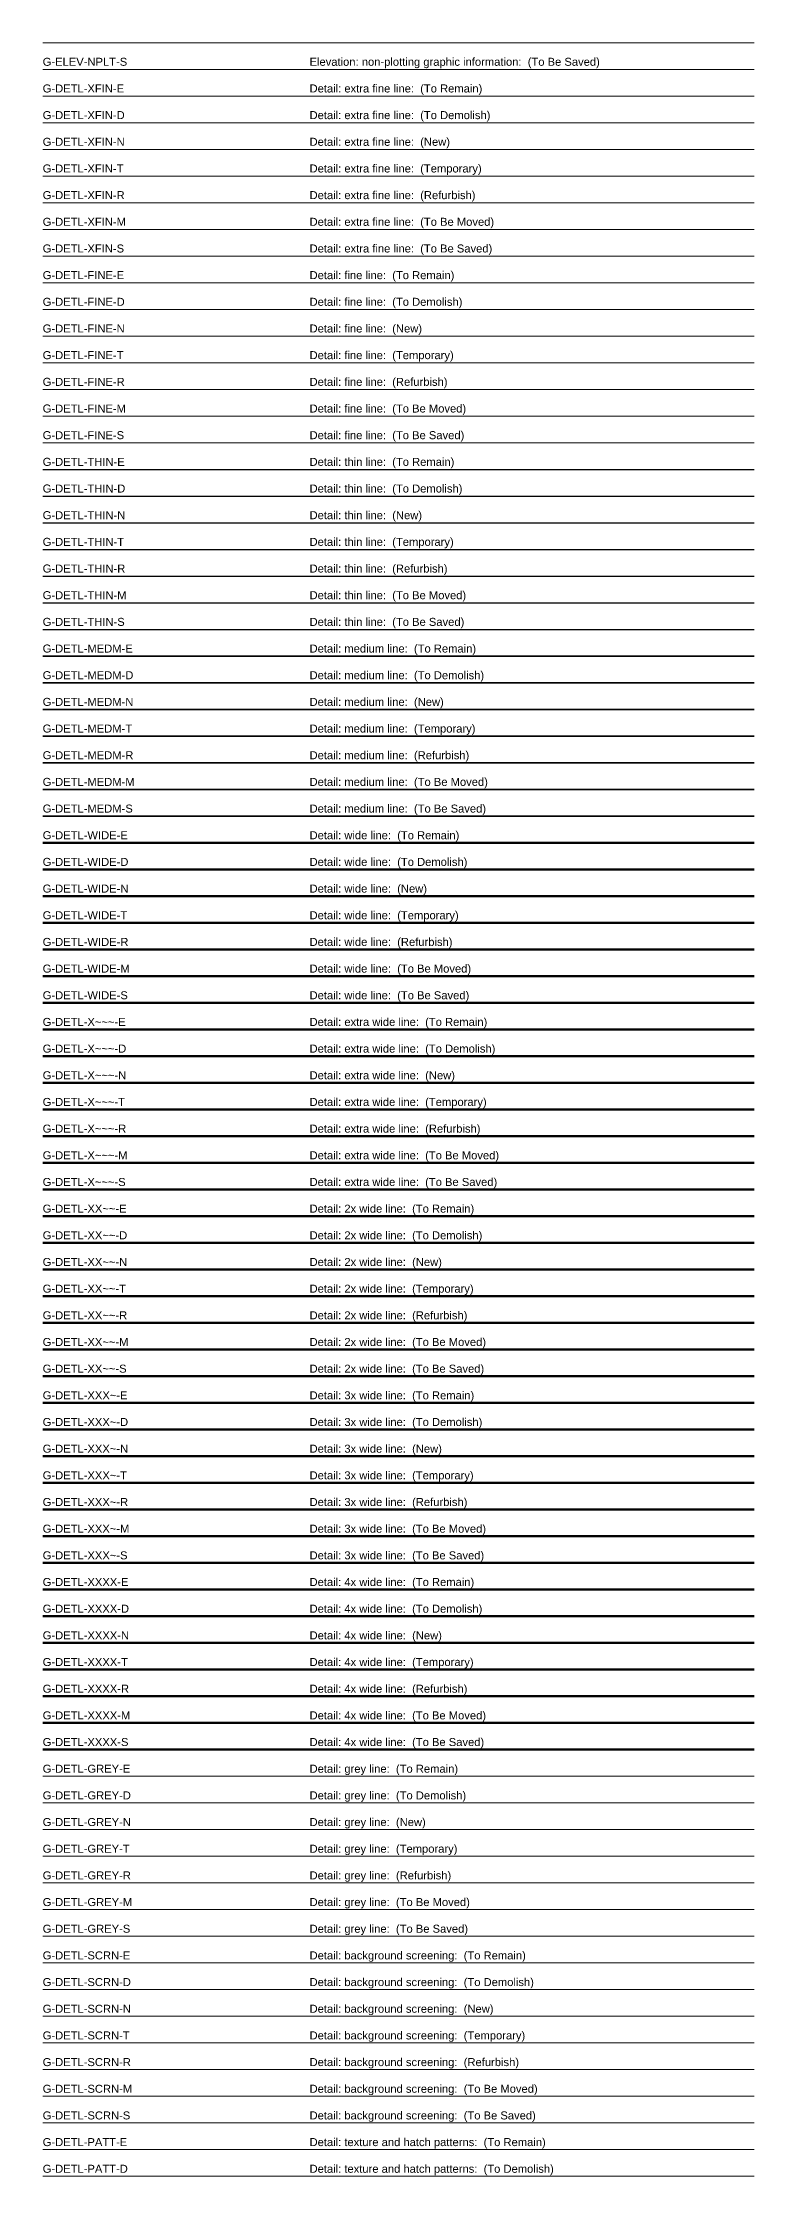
# Model space of a CAD drawing. Header units: millimetres. Extents: x 0 to 200, y -4838 to 3.
# Drawn here: x 0 to 200, y -1808 to -1208 of the extents above; entities that cross this region are included whole.
import ezdxf

# ---------------------------------------------------------------- set-up
doc = ezdxf.new("R2010")
doc.units = ezdxf.units.MM
for name, color, linetype, lineweight in [('G-DETL-FINE-D', 11, 'Continuous', 18), ('G-DETL-FINE-E', 201, 'Continuous', 18), ('G-DETL-FINE-M', 51, 'Continuous', 18), ('G-DETL-FINE-N', 171, 'Continuous', 18), ('G-DETL-FINE-R', 131, 'Continuous', 18), ('G-DETL-FINE-S', 101, 'Continuous', 18), ('G-DETL-FINE-T', 31, 'Continuous', 18), ('G-DETL-GREY-D', 8, 'Continuous', 13), ('G-DETL-GREY-E', 8, 'Continuous', 13), ('G-DETL-GREY-M', 8, 'Continuous', 13), ('G-DETL-GREY-N', 8, 'Continuous', 13), ('G-DETL-GREY-R', 8, 'Continuous', 13), ('G-DETL-GREY-S', 8, 'Continuous', 13), ('G-DETL-GREY-T', 8, 'Continuous', 13), ('G-DETL-MEDM-D', 13, 'Continuous', 35), ('G-DETL-MEDM-E', 203, 'Continuous', 35), ('G-DETL-MEDM-M', 53, 'Continuous', 35), ('G-DETL-MEDM-N', 173, 'Continuous', 35), ('G-DETL-MEDM-R', 133, 'Continuous', 35), ('G-DETL-MEDM-S', 103, 'Continuous', 35), ('G-DETL-MEDM-T', 33, 'Continuous', 35), ('G-DETL-PATT-D', 19, 'Continuous', 13), ('G-DETL-PATT-E', 209, 'Continuous', 13), ('G-DETL-SCRN-D', 9, 'Continuous', 13), ('G-DETL-SCRN-E', 9, 'Continuous', 13), ('G-DETL-SCRN-M', 9, 'Continuous', 13), ('G-DETL-SCRN-N', 9, 'Continuous', 13), ('G-DETL-SCRN-R', 9, 'Continuous', 13), ('G-DETL-SCRN-S', 9, 'Continuous', 13), ('G-DETL-SCRN-T', 9, 'Continuous', 13), ('G-DETL-THIN-D', 12, 'Continuous', 25), ('G-DETL-THIN-E', 202, 'Continuous', 25), ('G-DETL-THIN-M', 52, 'Continuous', 25), ('G-DETL-THIN-N', 172, 'Continuous', 25), ('G-DETL-THIN-R', 132, 'Continuous', 25), ('G-DETL-THIN-S', 102, 'Continuous', 25), ('G-DETL-THIN-T', 32, 'Continuous', 25), ('G-DETL-WIDE-D', 14, 'Continuous', 50), ('G-DETL-WIDE-E', 204, 'Continuous', 50), ('G-DETL-WIDE-M', 54, 'Continuous', 50), ('G-DETL-WIDE-N', 174, 'Continuous', 50), ('G-DETL-WIDE-R', 134, 'Continuous', 50), ('G-DETL-WIDE-S', 104, 'Continuous', 50), ('G-DETL-WIDE-T', 34, 'Continuous', 50), ('G-DETL-XFIN-D', 10, 'Continuous', 13), ('G-DETL-XFIN-E', 200, 'Continuous', 13), ('G-DETL-XFIN-M', 50, 'Continuous', 13), ('G-DETL-XFIN-N', 170, 'Continuous', 13), ('G-DETL-XFIN-R', 130, 'Continuous', 13), ('G-DETL-XFIN-S', 100, 'Continuous', 13), ('G-DETL-XFIN-T', 30, 'Continuous', 13), ('G-DETL-XXXX-D', 18, 'Continuous', 200), ('G-DETL-XXXX-E', 208, 'Continuous', 200), ('G-DETL-XXXX-M', 58, 'Continuous', 200), ('G-DETL-XXXX-N', 178, 'Continuous', 200), ('G-DETL-XXXX-R', 138, 'Continuous', 200), ('G-DETL-XXXX-S', 108, 'Continuous', 200), ('G-DETL-XXXX-T', 38, 'Continuous', 200), ('G-DETL-XXX~-D', 17, 'Continuous', 140), ('G-DETL-XXX~-E', 207, 'Continuous', 140), ('G-DETL-XXX~-M', 57, 'Continuous', 140), ('G-DETL-XXX~-N', 177, 'Continuous', 140), ('G-DETL-XXX~-R', 137, 'Continuous', 140), ('G-DETL-XXX~-S', 107, 'Continuous', 140), ('G-DETL-XXX~-T', 37, 'Continuous', 140), ('G-DETL-XX~~-D', 16, 'Continuous', 100), ('G-DETL-XX~~-E', 206, 'Continuous', 100), ('G-DETL-XX~~-M', 56, 'Continuous', 100), ('G-DETL-XX~~-N', 176, 'Continuous', 100), ('G-DETL-XX~~-R', 136, 'Continuous', 100), ('G-DETL-XX~~-S', 106, 'Continuous', 100), ('G-DETL-XX~~-T', 36, 'Continuous', 100), ('G-DETL-X~~~-D', 15, 'Continuous', 70), ('G-DETL-X~~~-E', 205, 'Continuous', 70), ('G-DETL-X~~~-M', 55, 'Continuous', 70), ('G-DETL-X~~~-N', 175, 'Continuous', 70), ('G-DETL-X~~~-R', 135, 'Continuous', 70), ('G-DETL-X~~~-S', 105, 'Continuous', 70), ('G-DETL-X~~~-T', 35, 'Continuous', 70)]:
    doc.layers.add(name, color=color, linetype=linetype, lineweight=lineweight)
for name, color, linetype, lineweight, plot in [('G-ELEV-NPLT-M', 140, 'Continuous', 18, False), ('G-ELEV-NPLT-S', 140, 'Continuous', 18, False), ('G-PLAN-NPLT-S', 140, 'Continuous', 18, False)]:
    doc.layers.add(name, color=color, linetype=linetype, lineweight=lineweight, plot=plot)
doc.styles.get("Standard").update_dxf_attribs({"font": 'arial.ttf'})

# ---------------------------------------------------------------- blocks, each defined once
blk = doc.blocks.new('AecLayers_SingleLetter_Augmented_UpperPhasing_G_2D')
at = {"layer": 'G-DETL-FINE-D'}
blk.add_line((0, -1282.5), (200, -1282.5), dxfattribs=at)
at = {"layer": 'G-DETL-FINE-E'}
blk.add_line((0, -1275), (200, -1275), dxfattribs=at)
at = {"layer": 'G-DETL-FINE-M'}
blk.add_line((0, -1312.5), (200, -1312.5), dxfattribs=at)
at = {"layer": 'G-DETL-FINE-N'}
blk.add_line((0, -1290), (200, -1290), dxfattribs=at)
at = {"layer": 'G-DETL-FINE-R'}
blk.add_line((0, -1305), (200, -1305), dxfattribs=at)
at = {"layer": 'G-DETL-FINE-S'}
blk.add_line((0, -1320), (200, -1320), dxfattribs=at)
at = {"layer": 'G-DETL-FINE-T'}
blk.add_line((0, -1297.5), (200, -1297.5), dxfattribs=at)
at = {"layer": 'G-DETL-GREY-D'}
blk.add_line((0, -1702.5), (200, -1702.5), dxfattribs=at)
at = {"layer": 'G-DETL-GREY-E'}
blk.add_line((0, -1695), (200, -1695), dxfattribs=at)
at = {"layer": 'G-DETL-GREY-M'}
blk.add_line((0, -1732.5), (200, -1732.5), dxfattribs=at)
at = {"layer": 'G-DETL-GREY-N'}
blk.add_line((0, -1710), (200, -1710), dxfattribs=at)
at = {"layer": 'G-DETL-GREY-R'}
blk.add_line((0, -1725), (200, -1725), dxfattribs=at)
at = {"layer": 'G-DETL-GREY-S'}
blk.add_line((0, -1740), (200, -1740), dxfattribs=at)
at = {"layer": 'G-DETL-GREY-T'}
blk.add_line((0, -1717.5), (200, -1717.5), dxfattribs=at)
at = {"layer": 'G-DETL-MEDM-D'}
blk.add_line((0, -1387.5), (200, -1387.5), dxfattribs=at)
at = {"layer": 'G-DETL-MEDM-E'}
blk.add_line((0, -1380), (200, -1380), dxfattribs=at)
at = {"layer": 'G-DETL-MEDM-M'}
blk.add_line((0, -1417.5), (200, -1417.5), dxfattribs=at)
at = {"layer": 'G-DETL-MEDM-N'}
blk.add_line((0, -1395), (200, -1395), dxfattribs=at)
at = {"layer": 'G-DETL-MEDM-R'}
blk.add_line((0, -1410), (200, -1410), dxfattribs=at)
at = {"layer": 'G-DETL-MEDM-S'}
blk.add_line((0, -1425), (200, -1425), dxfattribs=at)
at = {"layer": 'G-DETL-MEDM-T'}
blk.add_line((0, -1402.5), (200, -1402.5), dxfattribs=at)
at = {"layer": 'G-DETL-PATT-D'}
blk.add_line((0, -1807.5), (200, -1807.5), dxfattribs=at)
at = {"layer": 'G-DETL-PATT-E'}
blk.add_line((0, -1800), (200, -1800), dxfattribs=at)
at = {"layer": 'G-DETL-SCRN-D'}
blk.add_line((0, -1755), (200, -1755), dxfattribs=at)
at = {"layer": 'G-DETL-SCRN-E'}
blk.add_line((0, -1747.5), (200, -1747.5), dxfattribs=at)
at = {"layer": 'G-DETL-SCRN-M'}
blk.add_line((0, -1785), (200, -1785), dxfattribs=at)
at = {"layer": 'G-DETL-SCRN-N'}
blk.add_line((0, -1762.5), (200, -1762.5), dxfattribs=at)
at = {"layer": 'G-DETL-SCRN-R'}
blk.add_line((0, -1777.5), (200, -1777.5), dxfattribs=at)
at = {"layer": 'G-DETL-SCRN-S'}
blk.add_line((0, -1792.5), (200, -1792.5), dxfattribs=at)
at = {"layer": 'G-DETL-SCRN-T'}
blk.add_line((0, -1770), (200, -1770), dxfattribs=at)
at = {"layer": 'G-DETL-THIN-D'}
blk.add_line((0, -1335), (200, -1335), dxfattribs=at)
at = {"layer": 'G-DETL-THIN-E'}
blk.add_line((0, -1327.5), (200, -1327.5), dxfattribs=at)
at = {"layer": 'G-DETL-THIN-M'}
blk.add_line((0, -1365), (200, -1365), dxfattribs=at)
at = {"layer": 'G-DETL-THIN-N'}
blk.add_line((0, -1342.5), (200, -1342.5), dxfattribs=at)
at = {"layer": 'G-DETL-THIN-R'}
blk.add_line((0, -1357.5), (200, -1357.5), dxfattribs=at)
at = {"layer": 'G-DETL-THIN-S'}
blk.add_line((0, -1372.5), (200, -1372.5), dxfattribs=at)
at = {"layer": 'G-DETL-THIN-T'}
blk.add_line((0, -1350), (200, -1350), dxfattribs=at)
at = {"layer": 'G-DETL-WIDE-D'}
blk.add_line((0, -1440), (200, -1440), dxfattribs=at)
at = {"layer": 'G-DETL-WIDE-E'}
blk.add_line((0, -1432.5), (200, -1432.5), dxfattribs=at)
at = {"layer": 'G-DETL-WIDE-M'}
blk.add_line((0, -1470), (200, -1470), dxfattribs=at)
at = {"layer": 'G-DETL-WIDE-N'}
blk.add_line((0, -1447.5), (200, -1447.5), dxfattribs=at)
at = {"layer": 'G-DETL-WIDE-R'}
blk.add_line((0, -1462.5), (200, -1462.5), dxfattribs=at)
at = {"layer": 'G-DETL-WIDE-S'}
blk.add_line((0, -1477.5), (200, -1477.5), dxfattribs=at)
at = {"layer": 'G-DETL-WIDE-T'}
blk.add_line((0, -1455), (200, -1455), dxfattribs=at)
at = {"layer": 'G-DETL-XFIN-D'}
blk.add_line((0, -1230), (200, -1230), dxfattribs=at)
at = {"layer": 'G-DETL-XFIN-E'}
blk.add_line((0, -1222.5), (200, -1222.5), dxfattribs=at)
at = {"layer": 'G-DETL-XFIN-M'}
blk.add_line((0, -1260), (200, -1260), dxfattribs=at)
at = {"layer": 'G-DETL-XFIN-N'}
blk.add_line((0, -1237.5), (200, -1237.5), dxfattribs=at)
at = {"layer": 'G-DETL-XFIN-R'}
blk.add_line((0, -1252.5), (200, -1252.5), dxfattribs=at)
at = {"layer": 'G-DETL-XFIN-S'}
blk.add_line((0, -1267.5), (200, -1267.5), dxfattribs=at)
at = {"layer": 'G-DETL-XFIN-T'}
blk.add_line((0, -1245), (200, -1245), dxfattribs=at)
at = {"layer": 'G-DETL-XXXX-D'}
blk.add_line((0, -1650), (200, -1650), dxfattribs=at)
at = {"layer": 'G-DETL-XXXX-E'}
blk.add_line((0, -1642.5), (200, -1642.5), dxfattribs=at)
at = {"layer": 'G-DETL-XXXX-M'}
blk.add_line((0, -1680), (200, -1680), dxfattribs=at)
at = {"layer": 'G-DETL-XXXX-N'}
blk.add_line((0, -1657.5), (200, -1657.5), dxfattribs=at)
at = {"layer": 'G-DETL-XXXX-R'}
blk.add_line((0, -1672.5), (200, -1672.5), dxfattribs=at)
at = {"layer": 'G-DETL-XXXX-S'}
blk.add_line((0, -1687.5), (200, -1687.5), dxfattribs=at)
at = {"layer": 'G-DETL-XXXX-T'}
blk.add_line((0, -1665), (200, -1665), dxfattribs=at)
at = {"layer": 'G-DETL-XXX~-D'}
blk.add_line((0, -1597.5), (200, -1597.5), dxfattribs=at)
at = {"layer": 'G-DETL-XXX~-E'}
blk.add_line((0, -1590), (200, -1590), dxfattribs=at)
at = {"layer": 'G-DETL-XXX~-M'}
blk.add_line((0, -1627.5), (200, -1627.5), dxfattribs=at)
at = {"layer": 'G-DETL-XXX~-N'}
blk.add_line((0, -1605), (200, -1605), dxfattribs=at)
at = {"layer": 'G-DETL-XXX~-R'}
blk.add_line((0, -1620), (200, -1620), dxfattribs=at)
at = {"layer": 'G-DETL-XXX~-S'}
blk.add_line((0, -1635), (200, -1635), dxfattribs=at)
at = {"layer": 'G-DETL-XXX~-T'}
blk.add_line((0, -1612.5), (200, -1612.5), dxfattribs=at)
at = {"layer": 'G-DETL-XX~~-D'}
blk.add_line((0, -1545), (200, -1545), dxfattribs=at)
at = {"layer": 'G-DETL-XX~~-E'}
blk.add_line((0, -1537.5), (200, -1537.5), dxfattribs=at)
at = {"layer": 'G-DETL-XX~~-M'}
blk.add_line((0, -1575), (200, -1575), dxfattribs=at)
at = {"layer": 'G-DETL-XX~~-N'}
blk.add_line((0, -1552.5), (200, -1552.5), dxfattribs=at)
at = {"layer": 'G-DETL-XX~~-R'}
blk.add_line((0, -1567.5), (200, -1567.5), dxfattribs=at)
at = {"layer": 'G-DETL-XX~~-S'}
blk.add_line((0, -1582.5), (200, -1582.5), dxfattribs=at)
at = {"layer": 'G-DETL-XX~~-T'}
blk.add_line((0, -1560), (200, -1560), dxfattribs=at)
at = {"layer": 'G-DETL-X~~~-D'}
blk.add_line((0, -1492.5), (200, -1492.5), dxfattribs=at)
at = {"layer": 'G-DETL-X~~~-E'}
blk.add_line((0, -1485), (200, -1485), dxfattribs=at)
at = {"layer": 'G-DETL-X~~~-M'}
blk.add_line((0, -1522.5), (200, -1522.5), dxfattribs=at)
at = {"layer": 'G-DETL-X~~~-N'}
blk.add_line((0, -1500), (200, -1500), dxfattribs=at)
at = {"layer": 'G-DETL-X~~~-R'}
blk.add_line((0, -1515), (200, -1515), dxfattribs=at)
at = {"layer": 'G-DETL-X~~~-S'}
blk.add_line((0, -1530), (200, -1530), dxfattribs=at)
at = {"layer": 'G-DETL-X~~~-T'}
blk.add_line((0, -1507.5), (200, -1507.5), dxfattribs=at)
at = {"layer": 'G-ELEV-NPLT-M'}
blk.add_line((0, -1207.5), (200, -1207.5), dxfattribs=at)
at = {"layer": 'G-ELEV-NPLT-S'}
blk.add_line((0, -1215), (200, -1215), dxfattribs=at)
at = {"layer": 'G-DETL-FINE-D'}
for s, p in [('G-DETL-FINE-D', (0, -1281.5)), ('Detail: fine line:  (To Demolish)', (75, -1281.5))]:
    blk.add_text(s, height=2.25, dxfattribs=at).set_placement(p)
at = {"layer": 'G-DETL-FINE-E'}
for s, p in [('G-DETL-FINE-E', (0, -1274)), ('Detail: fine line:  (To Remain)', (75, -1274))]:
    blk.add_text(s, height=2.25, dxfattribs=at).set_placement(p)
at = {"layer": 'G-DETL-FINE-M'}
for s, p in [('G-DETL-FINE-M', (0, -1311.5)), ('Detail: fine line:  (To Be Moved)', (75, -1311.5))]:
    blk.add_text(s, height=2.25, dxfattribs=at).set_placement(p)
at = {"layer": 'G-DETL-FINE-N'}
for s, p in [('G-DETL-FINE-N', (0, -1289)), ('Detail: fine line:  (New)', (75, -1289))]:
    blk.add_text(s, height=2.25, dxfattribs=at).set_placement(p)
at = {"layer": 'G-DETL-FINE-R'}
for s, p in [('G-DETL-FINE-R', (0, -1304)), ('Detail: fine line:  (Refurbish)', (75, -1304))]:
    blk.add_text(s, height=2.25, dxfattribs=at).set_placement(p)
at = {"layer": 'G-DETL-FINE-S'}
for s, p in [('G-DETL-FINE-S', (0, -1319)), ('Detail: fine line:  (To Be Saved)', (75, -1319))]:
    blk.add_text(s, height=2.25, dxfattribs=at).set_placement(p)
at = {"layer": 'G-DETL-FINE-T'}
for s, p in [('G-DETL-FINE-T', (0, -1296.5)), ('Detail: fine line:  (Temporary)', (75, -1296.5))]:
    blk.add_text(s, height=2.25, dxfattribs=at).set_placement(p)
at = {"layer": 'G-DETL-GREY-D'}
for s, p in [('G-DETL-GREY-D', (0, -1701.5)), ('Detail: grey line:  (To Demolish)', (75, -1701.5))]:
    blk.add_text(s, height=2.25, dxfattribs=at).set_placement(p)
at = {"layer": 'G-DETL-GREY-E'}
for s, p in [('G-DETL-GREY-E', (0, -1694)), ('Detail: grey line:  (To Remain)', (75, -1694))]:
    blk.add_text(s, height=2.25, dxfattribs=at).set_placement(p)
at = {"layer": 'G-DETL-GREY-M'}
for s, p in [('G-DETL-GREY-M', (0, -1731.5)), ('Detail: grey line:  (To Be Moved)', (75, -1731.5))]:
    blk.add_text(s, height=2.25, dxfattribs=at).set_placement(p)
at = {"layer": 'G-DETL-GREY-N'}
for s, p in [('G-DETL-GREY-N', (0, -1709)), ('Detail: grey line:  (New)', (75, -1709))]:
    blk.add_text(s, height=2.25, dxfattribs=at).set_placement(p)
at = {"layer": 'G-DETL-GREY-R'}
for s, p in [('G-DETL-GREY-R', (0, -1724)), ('Detail: grey line:  (Refurbish)', (75, -1724))]:
    blk.add_text(s, height=2.25, dxfattribs=at).set_placement(p)
at = {"layer": 'G-DETL-GREY-S'}
for s, p in [('G-DETL-GREY-S', (0, -1739)), ('Detail: grey line:  (To Be Saved)', (75, -1739))]:
    blk.add_text(s, height=2.25, dxfattribs=at).set_placement(p)
at = {"layer": 'G-DETL-GREY-T'}
for s, p in [('G-DETL-GREY-T', (0, -1716.5)), ('Detail: grey line:  (Temporary)', (75, -1716.5))]:
    blk.add_text(s, height=2.25, dxfattribs=at).set_placement(p)
at = {"layer": 'G-DETL-MEDM-D'}
for s, p in [('G-DETL-MEDM-D', (0, -1386.5)), ('Detail: medium line:  (To Demolish)', (75, -1386.5))]:
    blk.add_text(s, height=2.25, dxfattribs=at).set_placement(p)
at = {"layer": 'G-DETL-MEDM-E'}
for s, p in [('G-DETL-MEDM-E', (0, -1379)), ('Detail: medium line:  (To Remain)', (75, -1379))]:
    blk.add_text(s, height=2.25, dxfattribs=at).set_placement(p)
at = {"layer": 'G-DETL-MEDM-M'}
for s, p in [('G-DETL-MEDM-M', (0, -1416.5)), ('Detail: medium line:  (To Be Moved)', (75, -1416.5))]:
    blk.add_text(s, height=2.25, dxfattribs=at).set_placement(p)
at = {"layer": 'G-DETL-MEDM-N'}
for s, p in [('G-DETL-MEDM-N', (0, -1394)), ('Detail: medium line:  (New)', (75, -1394))]:
    blk.add_text(s, height=2.25, dxfattribs=at).set_placement(p)
at = {"layer": 'G-DETL-MEDM-R'}
for s, p in [('G-DETL-MEDM-R', (0, -1409)), ('Detail: medium line:  (Refurbish)', (75, -1409))]:
    blk.add_text(s, height=2.25, dxfattribs=at).set_placement(p)
at = {"layer": 'G-DETL-MEDM-S'}
for s, p in [('G-DETL-MEDM-S', (0, -1424)), ('Detail: medium line:  (To Be Saved)', (75, -1424))]:
    blk.add_text(s, height=2.25, dxfattribs=at).set_placement(p)
at = {"layer": 'G-DETL-MEDM-T'}
for s, p in [('G-DETL-MEDM-T', (0, -1401.5)), ('Detail: medium line:  (Temporary)', (75, -1401.5))]:
    blk.add_text(s, height=2.25, dxfattribs=at).set_placement(p)
at = {"layer": 'G-DETL-PATT-D'}
for s, p in [('G-DETL-PATT-D', (0, -1806.5)), ('Detail: texture and hatch patterns:  (To Demolish)', (75, -1806.5))]:
    blk.add_text(s, height=2.25, dxfattribs=at).set_placement(p)
at = {"layer": 'G-DETL-PATT-E'}
for s, p in [('G-DETL-PATT-E', (0, -1799)), ('Detail: texture and hatch patterns:  (To Remain)', (75, -1799))]:
    blk.add_text(s, height=2.25, dxfattribs=at).set_placement(p)
at = {"layer": 'G-DETL-SCRN-D'}
for s, p in [('G-DETL-SCRN-D', (0, -1754)), ('Detail: background screening:  (To Demolish)', (75, -1754))]:
    blk.add_text(s, height=2.25, dxfattribs=at).set_placement(p)
at = {"layer": 'G-DETL-SCRN-E'}
for s, p in [('G-DETL-SCRN-E', (0, -1746.5)), ('Detail: background screening:  (To Remain)', (75, -1746.5))]:
    blk.add_text(s, height=2.25, dxfattribs=at).set_placement(p)
at = {"layer": 'G-DETL-SCRN-M'}
for s, p in [('G-DETL-SCRN-M', (0, -1784)), ('Detail: background screening:  (To Be Moved)', (75, -1784))]:
    blk.add_text(s, height=2.25, dxfattribs=at).set_placement(p)
at = {"layer": 'G-DETL-SCRN-N'}
for s, p in [('G-DETL-SCRN-N', (0, -1761.5)), ('Detail: background screening:  (New)', (75, -1761.5))]:
    blk.add_text(s, height=2.25, dxfattribs=at).set_placement(p)
at = {"layer": 'G-DETL-SCRN-R'}
for s, p in [('G-DETL-SCRN-R', (0, -1776.5)), ('Detail: background screening:  (Refurbish)', (75, -1776.5))]:
    blk.add_text(s, height=2.25, dxfattribs=at).set_placement(p)
at = {"layer": 'G-DETL-SCRN-S'}
for s, p in [('G-DETL-SCRN-S', (0, -1791.5)), ('Detail: background screening:  (To Be Saved)', (75, -1791.5))]:
    blk.add_text(s, height=2.25, dxfattribs=at).set_placement(p)
at = {"layer": 'G-DETL-SCRN-T'}
for s, p in [('G-DETL-SCRN-T', (0, -1769)), ('Detail: background screening:  (Temporary)', (75, -1769))]:
    blk.add_text(s, height=2.25, dxfattribs=at).set_placement(p)
at = {"layer": 'G-DETL-THIN-D'}
for s, p in [('G-DETL-THIN-D', (0, -1334)), ('Detail: thin line:  (To Demolish)', (75, -1334))]:
    blk.add_text(s, height=2.25, dxfattribs=at).set_placement(p)
at = {"layer": 'G-DETL-THIN-E'}
for s, p in [('G-DETL-THIN-E', (0, -1326.5)), ('Detail: thin line:  (To Remain)', (75, -1326.5))]:
    blk.add_text(s, height=2.25, dxfattribs=at).set_placement(p)
at = {"layer": 'G-DETL-THIN-M'}
for s, p in [('G-DETL-THIN-M', (0, -1364)), ('Detail: thin line:  (To Be Moved)', (75, -1364))]:
    blk.add_text(s, height=2.25, dxfattribs=at).set_placement(p)
at = {"layer": 'G-DETL-THIN-N'}
for s, p in [('G-DETL-THIN-N', (0, -1341.5)), ('Detail: thin line:  (New)', (75, -1341.5))]:
    blk.add_text(s, height=2.25, dxfattribs=at).set_placement(p)
at = {"layer": 'G-DETL-THIN-R'}
for s, p in [('G-DETL-THIN-R', (0, -1356.5)), ('Detail: thin line:  (Refurbish)', (75, -1356.5))]:
    blk.add_text(s, height=2.25, dxfattribs=at).set_placement(p)
at = {"layer": 'G-DETL-THIN-S'}
for s, p in [('G-DETL-THIN-S', (0, -1371.5)), ('Detail: thin line:  (To Be Saved)', (75, -1371.5))]:
    blk.add_text(s, height=2.25, dxfattribs=at).set_placement(p)
at = {"layer": 'G-DETL-THIN-T'}
for s, p in [('G-DETL-THIN-T', (0, -1349)), ('Detail: thin line:  (Temporary)', (75, -1349))]:
    blk.add_text(s, height=2.25, dxfattribs=at).set_placement(p)
at = {"layer": 'G-DETL-WIDE-D'}
for s, p in [('G-DETL-WIDE-D', (0, -1439)), ('Detail: wide line:  (To Demolish)', (75, -1439))]:
    blk.add_text(s, height=2.25, dxfattribs=at).set_placement(p)
at = {"layer": 'G-DETL-WIDE-E'}
for s, p in [('G-DETL-WIDE-E', (0, -1431.5)), ('Detail: wide line:  (To Remain)', (75, -1431.5))]:
    blk.add_text(s, height=2.25, dxfattribs=at).set_placement(p)
at = {"layer": 'G-DETL-WIDE-M'}
for s, p in [('G-DETL-WIDE-M', (0, -1469)), ('Detail: wide line:  (To Be Moved)', (75, -1469))]:
    blk.add_text(s, height=2.25, dxfattribs=at).set_placement(p)
at = {"layer": 'G-DETL-WIDE-N'}
for s, p in [('G-DETL-WIDE-N', (0, -1446.5)), ('Detail: wide line:  (New)', (75, -1446.5))]:
    blk.add_text(s, height=2.25, dxfattribs=at).set_placement(p)
at = {"layer": 'G-DETL-WIDE-R'}
for s, p in [('G-DETL-WIDE-R', (0, -1461.5)), ('Detail: wide line:  (Refurbish)', (75, -1461.5))]:
    blk.add_text(s, height=2.25, dxfattribs=at).set_placement(p)
at = {"layer": 'G-DETL-WIDE-S'}
for s, p in [('G-DETL-WIDE-S', (0, -1476.5)), ('Detail: wide line:  (To Be Saved)', (75, -1476.5))]:
    blk.add_text(s, height=2.25, dxfattribs=at).set_placement(p)
at = {"layer": 'G-DETL-WIDE-T'}
for s, p in [('G-DETL-WIDE-T', (0, -1454)), ('Detail: wide line:  (Temporary)', (75, -1454))]:
    blk.add_text(s, height=2.25, dxfattribs=at).set_placement(p)
at = {"layer": 'G-DETL-XFIN-D'}
for s, p in [('G-DETL-XFIN-D', (0, -1229)), ('Detail: extra fine line:  (To Demolish)', (75, -1229))]:
    blk.add_text(s, height=2.25, dxfattribs=at).set_placement(p)
at = {"layer": 'G-DETL-XFIN-E'}
for s, p in [('G-DETL-XFIN-E', (0, -1221.5)), ('Detail: extra fine line:  (To Remain)', (75, -1221.5))]:
    blk.add_text(s, height=2.25, dxfattribs=at).set_placement(p)
at = {"layer": 'G-DETL-XFIN-M'}
for s, p in [('G-DETL-XFIN-M', (0, -1259)), ('Detail: extra fine line:  (To Be Moved)', (75, -1259))]:
    blk.add_text(s, height=2.25, dxfattribs=at).set_placement(p)
at = {"layer": 'G-DETL-XFIN-N'}
for s, p in [('G-DETL-XFIN-N', (0, -1236.5)), ('Detail: extra fine line:  (New)', (75, -1236.5))]:
    blk.add_text(s, height=2.25, dxfattribs=at).set_placement(p)
at = {"layer": 'G-DETL-XFIN-R'}
for s, p in [('G-DETL-XFIN-R', (0, -1251.5)), ('Detail: extra fine line:  (Refurbish)', (75, -1251.5))]:
    blk.add_text(s, height=2.25, dxfattribs=at).set_placement(p)
at = {"layer": 'G-DETL-XFIN-S'}
for s, p in [('G-DETL-XFIN-S', (0, -1266.5)), ('Detail: extra fine line:  (To Be Saved)', (75, -1266.5))]:
    blk.add_text(s, height=2.25, dxfattribs=at).set_placement(p)
at = {"layer": 'G-DETL-XFIN-T'}
for s, p in [('G-DETL-XFIN-T', (0, -1244)), ('Detail: extra fine line:  (Temporary)', (75, -1244))]:
    blk.add_text(s, height=2.25, dxfattribs=at).set_placement(p)
at = {"layer": 'G-DETL-XXXX-D'}
for s, p in [('G-DETL-XXXX-D', (0, -1649)), ('Detail: 4x wide line:  (To Demolish)', (75, -1649))]:
    blk.add_text(s, height=2.25, dxfattribs=at).set_placement(p)
at = {"layer": 'G-DETL-XXXX-E'}
for s, p in [('G-DETL-XXXX-E', (0, -1641.5)), ('Detail: 4x wide line:  (To Remain)', (75, -1641.5))]:
    blk.add_text(s, height=2.25, dxfattribs=at).set_placement(p)
at = {"layer": 'G-DETL-XXXX-M'}
for s, p in [('G-DETL-XXXX-M', (0, -1679)), ('Detail: 4x wide line:  (To Be Moved)', (75, -1679))]:
    blk.add_text(s, height=2.25, dxfattribs=at).set_placement(p)
at = {"layer": 'G-DETL-XXXX-N'}
for s, p in [('G-DETL-XXXX-N', (0, -1656.5)), ('Detail: 4x wide line:  (New)', (75, -1656.5))]:
    blk.add_text(s, height=2.25, dxfattribs=at).set_placement(p)
at = {"layer": 'G-DETL-XXXX-R'}
for s, p in [('G-DETL-XXXX-R', (0, -1671.5)), ('Detail: 4x wide line:  (Refurbish)', (75, -1671.5))]:
    blk.add_text(s, height=2.25, dxfattribs=at).set_placement(p)
at = {"layer": 'G-DETL-XXXX-S'}
for s, p in [('G-DETL-XXXX-S', (0, -1686.5)), ('Detail: 4x wide line:  (To Be Saved)', (75, -1686.5))]:
    blk.add_text(s, height=2.25, dxfattribs=at).set_placement(p)
at = {"layer": 'G-DETL-XXXX-T'}
for s, p in [('G-DETL-XXXX-T', (0, -1664)), ('Detail: 4x wide line:  (Temporary)', (75, -1664))]:
    blk.add_text(s, height=2.25, dxfattribs=at).set_placement(p)
at = {"layer": 'G-DETL-XXX~-D'}
for s, p in [('G-DETL-XXX~-D', (0, -1596.5)), ('Detail: 3x wide line:  (To Demolish)', (75, -1596.5))]:
    blk.add_text(s, height=2.25, dxfattribs=at).set_placement(p)
at = {"layer": 'G-DETL-XXX~-E'}
for s, p in [('G-DETL-XXX~-E', (0, -1589)), ('Detail: 3x wide line:  (To Remain)', (75, -1589))]:
    blk.add_text(s, height=2.25, dxfattribs=at).set_placement(p)
at = {"layer": 'G-DETL-XXX~-M'}
for s, p in [('G-DETL-XXX~-M', (0, -1626.5)), ('Detail: 3x wide line:  (To Be Moved)', (75, -1626.5))]:
    blk.add_text(s, height=2.25, dxfattribs=at).set_placement(p)
at = {"layer": 'G-DETL-XXX~-N'}
for s, p in [('G-DETL-XXX~-N', (0, -1604)), ('Detail: 3x wide line:  (New)', (75, -1604))]:
    blk.add_text(s, height=2.25, dxfattribs=at).set_placement(p)
at = {"layer": 'G-DETL-XXX~-R'}
for s, p in [('G-DETL-XXX~-R', (0, -1619)), ('Detail: 3x wide line:  (Refurbish)', (75, -1619))]:
    blk.add_text(s, height=2.25, dxfattribs=at).set_placement(p)
at = {"layer": 'G-DETL-XXX~-S'}
for s, p in [('G-DETL-XXX~-S', (0, -1634)), ('Detail: 3x wide line:  (To Be Saved)', (75, -1634))]:
    blk.add_text(s, height=2.25, dxfattribs=at).set_placement(p)
at = {"layer": 'G-DETL-XXX~-T'}
for s, p in [('G-DETL-XXX~-T', (0, -1611.5)), ('Detail: 3x wide line:  (Temporary)', (75, -1611.5))]:
    blk.add_text(s, height=2.25, dxfattribs=at).set_placement(p)
at = {"layer": 'G-DETL-XX~~-D'}
for s, p in [('G-DETL-XX~~-D', (0, -1544)), ('Detail: 2x wide line:  (To Demolish)', (75, -1544))]:
    blk.add_text(s, height=2.25, dxfattribs=at).set_placement(p)
at = {"layer": 'G-DETL-XX~~-E'}
for s, p in [('G-DETL-XX~~-E', (0, -1536.5)), ('Detail: 2x wide line:  (To Remain)', (75, -1536.5))]:
    blk.add_text(s, height=2.25, dxfattribs=at).set_placement(p)
at = {"layer": 'G-DETL-XX~~-M'}
for s, p in [('G-DETL-XX~~-M', (0, -1574)), ('Detail: 2x wide line:  (To Be Moved)', (75, -1574))]:
    blk.add_text(s, height=2.25, dxfattribs=at).set_placement(p)
at = {"layer": 'G-DETL-XX~~-N'}
for s, p in [('G-DETL-XX~~-N', (0, -1551.5)), ('Detail: 2x wide line:  (New)', (75, -1551.5))]:
    blk.add_text(s, height=2.25, dxfattribs=at).set_placement(p)
at = {"layer": 'G-DETL-XX~~-R'}
for s, p in [('G-DETL-XX~~-R', (0, -1566.5)), ('Detail: 2x wide line:  (Refurbish)', (75, -1566.5))]:
    blk.add_text(s, height=2.25, dxfattribs=at).set_placement(p)
at = {"layer": 'G-DETL-XX~~-S'}
for s, p in [('G-DETL-XX~~-S', (0, -1581.5)), ('Detail: 2x wide line:  (To Be Saved)', (75, -1581.5))]:
    blk.add_text(s, height=2.25, dxfattribs=at).set_placement(p)
at = {"layer": 'G-DETL-XX~~-T'}
for s, p in [('G-DETL-XX~~-T', (0, -1559)), ('Detail: 2x wide line:  (Temporary)', (75, -1559))]:
    blk.add_text(s, height=2.25, dxfattribs=at).set_placement(p)
at = {"layer": 'G-DETL-X~~~-D'}
for s, p in [('G-DETL-X~~~-D', (0, -1491.5)), ('Detail: extra wide line:  (To Demolish)', (75, -1491.5))]:
    blk.add_text(s, height=2.25, dxfattribs=at).set_placement(p)
at = {"layer": 'G-DETL-X~~~-E'}
for s, p in [('G-DETL-X~~~-E', (0, -1484)), ('Detail: extra wide line:  (To Remain)', (75, -1484))]:
    blk.add_text(s, height=2.25, dxfattribs=at).set_placement(p)
at = {"layer": 'G-DETL-X~~~-M'}
for s, p in [('G-DETL-X~~~-M', (0, -1521.5)), ('Detail: extra wide line:  (To Be Moved)', (75, -1521.5))]:
    blk.add_text(s, height=2.25, dxfattribs=at).set_placement(p)
at = {"layer": 'G-DETL-X~~~-N'}
for s, p in [('G-DETL-X~~~-N', (0, -1499)), ('Detail: extra wide line:  (New)', (75, -1499))]:
    blk.add_text(s, height=2.25, dxfattribs=at).set_placement(p)
at = {"layer": 'G-DETL-X~~~-R'}
for s, p in [('G-DETL-X~~~-R', (0, -1514)), ('Detail: extra wide line:  (Refurbish)', (75, -1514))]:
    blk.add_text(s, height=2.25, dxfattribs=at).set_placement(p)
at = {"layer": 'G-DETL-X~~~-S'}
for s, p in [('G-DETL-X~~~-S', (0, -1529)), ('Detail: extra wide line:  (To Be Saved)', (75, -1529))]:
    blk.add_text(s, height=2.25, dxfattribs=at).set_placement(p)
at = {"layer": 'G-DETL-X~~~-T'}
for s, p in [('G-DETL-X~~~-T', (0, -1506.5)), ('Detail: extra wide line:  (Temporary)', (75, -1506.5))]:
    blk.add_text(s, height=2.25, dxfattribs=at).set_placement(p)
at = {"layer": 'G-ELEV-NPLT-S'}
for s, p in [('G-ELEV-NPLT-S', (0, -1214)), ('Elevation: non-plotting graphic information:  (To Be Saved)', (75, -1214))]:
    blk.add_text(s, height=2.25, dxfattribs=at).set_placement(p)

msp = doc.modelspace()

# ---------------------------------------------------------------- block references
at = {"layer": 'G-PLAN-NPLT-S'}
msp.add_blockref('AecLayers_SingleLetter_Augmented_UpperPhasing_G_2D', (0, 0), dxfattribs=at)

doc.saveas('drawing.dxf')
